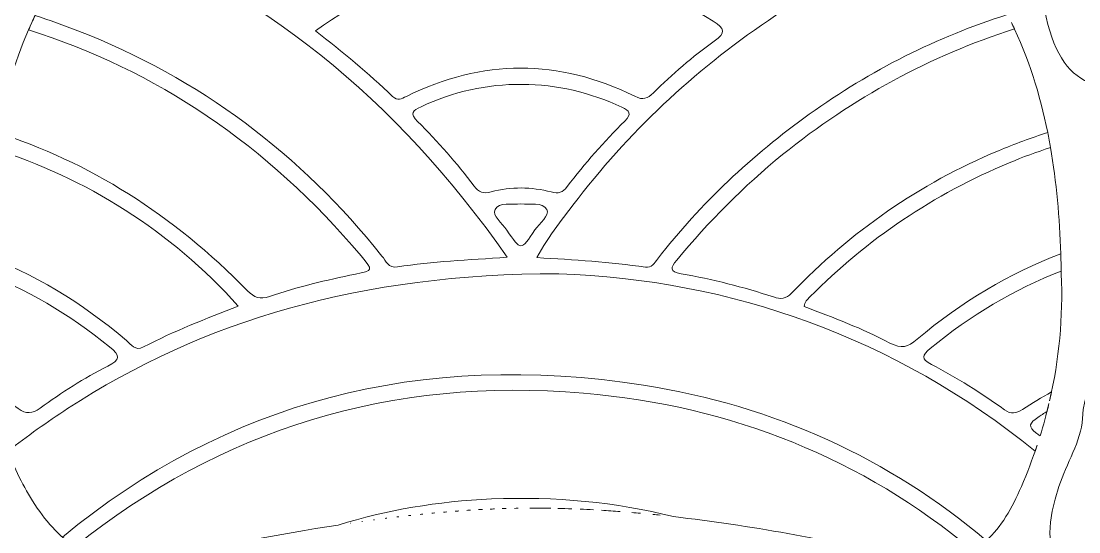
# Model space of a CAD drawing. Extents: x 55 to 1944, y -876 to -124.
# Drawn here: x 195.1 to 339.9, y -484.8 to -414.8 of the extents above; entities that cross this region are included whole.
import ezdxf

# ---------------------------------------------------------------- set-up
doc = ezdxf.new("R2010")
doc.units = 0
doc.header["$MEASUREMENT"] = 0
doc.layers.add('Layer 1', color=7, linetype='Continuous')

# ---------------------------------------------------------------- blocks, each defined once
blk = doc.blocks.new('block 11')
at = {"layer": 'Layer 1', "lineweight": 0}
for points, knots in [([(465.53, -681.74), (455.74, -673.7), (446.63, -664.88), (438.68, -654.95), (433.9, -648.98), (430.92, -643.22), (430.31, -634.54), (427.75, -597.98), (419.68, -562.52), (403.13, -529.38), (397.91, -518.92), (391.98, -509.37), (380.36, -505.09), (369.39, -501.05), (358.79, -495.9), (346.98, -494.41), (336.99, -493.14), (333.99, -488.15), (337.19, -478.57), (338.24, -475.44), (340.22, -472.41), (340.42, -469.25), (340.84, -462.43), (344.61, -460.64), (350.66, -459.22), (374.25, -453.65), (392.23, -442.5), (401.7, -417.59), (413.73, -385.99), (421.8, -353.85), (424.43, -320.38), (424.96, -313.62), (426.73, -308.55), (430.48, -303.45), (439.48, -291.22), (450.22, -280.65), (461.83, -271.01), (466.47, -267.16), (465.74, -264.51), (461.76, -261.01), (453.74, -253.96), (444.7, -253.21), (436.88, -260.48), (415.19, -280.64), (399.55, -304.06), (399.09, -335.07), (399.04, -338.39), (398.92, -341.71), (398.72, -345.01), (397.28, -368.58), (393.46, -391.66), (385.38, -413.96), (383.68, -418.65), (381.35, -420.61), (376.21, -420.28), (368.38, -419.77), (360.3, -419.82), (352.89, -422.31), (343.31, -425.52), (337.3, -424.47), (335.26, -413.28), (334.66, -409.94), (332.41, -406.45), (329.96, -403.96), (322.06, -395.92), (317.16, -386.96), (313.03, -376.07), (309.01, -365.47), (303.76, -355.11), (300.65, -343.95), (300.09, -341.96), (299.09, -339.97), (297.85, -338.32), (295.63, -335.37), (295.74, -333.13), (298.66, -330.71), (310.87, -320.58), (318.38, -307.37), (325.81, -293.43), (341.71, -263.57), (357.48, -233.87), (365.12, -200.58), (369.74, -180.45), (371.11, -160.08), (370.04, -139.51), (369.94, -137.53), (370.46, -134.67), (367.63, -134.44), (364.86, -134.21), (364.77, -136.96), (364.4, -139), (364.23, -139.89), (364.2, -140.8), (364.01, -141.68), (351.55, -198.93), (337.78, -255.61), (297.25, -301.15), (292.68, -306.29), (289.02, -312.32), (285.43, -318.24), (282.91, -322.39), (280.33, -324.21), (275.26, -322.62), (267.33, -320.12), (259.2, -320.49), (251.16, -322.63), (248.58, -323.31), (245.75, -324.56), (244.01, -321.24), (234.85, -303.72), (218.42, -291.67), (209.01, -274.27), (186.45, -232.56), (171.11, -188.42), (163.15, -141.68), (162.69, -139), (163.39, -134.38), (159.53, -134.51), (155.5, -134.64), (156.76, -139.1), (156.64, -141.83), (156.03, -156.32), (156.86, -170.73), (159.06, -185.09), (164.97, -223.62), (181.05, -258.18), (200.68, -291.26), (206.59, -301.22), (208.13, -313.66), (218.74, -321.07), (228.07, -327.59), (234.16, -335.32), (225.61, -347.57), (222.42, -352.15), (224.12, -360.23), (220.81, -364.61), (215.15, -372.09), (210.37, -379.26), (210.68, -388.93), (210.76, -391.48), (208.88, -392.49), (207.13, -393.71), (197.81, -400.22), (192.21, -409.46), (189.13, -420.07), (187.83, -424.52), (186.1, -425.01), (182.2, -423.91), (172.28, -421.12), (162.09, -419.7), (151.81, -420.29), (145.98, -420.63), (143.45, -418.5), (141.49, -413.07), (132.82, -388.98), (129.17, -363.99), (128.1, -338.64), (127.47, -323.53), (126.17, -309.38), (117.4, -295.91), (109.78, -284.21), (102.61, -272.55), (91.74, -263.6), (83.08, -256.47), (77.35, -256.31), (68.32, -262.63), (62.83, -266.47), (61.05, -269.74), (67.45, -274.93), (79.41, -284.63), (90.24, -295.58), (99.05, -308.33), (100.67, -310.69), (102.46, -312.79), (102.67, -316.25), (104.83, -352.29), (113.4, -386.65), (126.75, -420.35), (135.23, -441.78), (150.81, -451.54), (170.72, -457.82), (173.87, -458.82), (177.15, -459.42), (180.37, -460.21), (182.1, -460.63), (184.33, -460.64), (184.91, -462.62), (187.02, -469.79), (189.35, -476.95), (190.7, -484.28), (192.07, -491.73), (187.28, -493.29), (180.71, -494.58), (155.9, -499.48), (133.61, -506.28), (121.87, -533.76), (107.67, -567.01), (99.68, -601.11), (96.64, -636.69), (96.23, -641.45), (95.38, -645.26), (92.7, -649.03), (83.55, -661.93), (72.23, -672.73), (60.49, -683.15), (58.37, -685.03), (55.27, -686.5), (57.64, -690.48), (62.13, -698.05), (75.86, -700.96), (82.91, -695.6), (90.9, -689.54), (98.24, -682.67), (103.4, -674.11), (113.67, -657.07), (122.6, -640.05), (122.3, -618.65), (121.94, -592.74), (126.35, -567.02), (135.64, -542.48), (136.87, -539.22), (137.29, -535.42), (142.46, -535.6), (156.73, -536.11), (170.64, -533.47), (185.48, -529.54), (185.11, -534.46), (184.89, -538.04), (184.58, -541.61), (181.96, -571.96), (180.01, -602.36), (181.05, -632.81), (181.33, -641), (178.66, -643.9), (171.42, -646.74), (149.11, -655.49), (129.94, -666.7), (124.03, -693.71), (116.49, -728.24), (112.78, -762.73), (116.66, -797.77), (117.42, -804.62), (116.08, -809.88), (113.34, -815.5), (106.82, -828.88), (97.93, -840.65), (88.65, -852.16), (86.7, -854.58), (83.44, -856.71), (86.76, -860.6), (92.49, -867.31), (106.38, -867.72), (112.56, -861.12), (124.84, -848.02), (133.11, -832.6), (135.6, -814.93), (136.5, -808.58), (143.82, -805.31), (141.42, -797.89), (139.69, -792.53), (139.53, -786.63), (138.89, -780.94), (135.86, -754.21), (134.28, -727.5), (139.11, -700.76), (140.16, -694.93), (141.97, -691.85), (148.53, -691.31), (156.91, -690.62), (165, -687.84), (172.88, -684.76), (183.61, -680.57), (183.63, -680.61), (185.06, -692), (185.14, -692.6), (185.16, -693.2), (185.26, -693.8), (188.81, -716.51), (193.62, -738.88), (205.51, -758.96), (215.02, -775.02), (228.11, -786.7), (247.47, -788.42), (258.2, -789.37), (269.14, -789.2), (279.9, -788.4), (294.16, -787.34), (305.43, -779.98), (314.49, -769.14), (321.33, -760.95), (326.14, -751.6), (329.98, -741.72), (336.68, -724.47), (340.68, -706.54), (342.47, -688.2), (343.17, -681.02), (345.19, -680.5), (351.14, -683.36), (360.13, -687.68), (369.77, -690.56), (379.7, -691.5), (385.53, -692.05), (387.15, -694.93), (387.97, -700.03), (391.03, -719.16), (391.35, -738.3), (390.7, -757.69), (390.06, -776.56), (382.86, -795.01), (389.29, -814.53), (394.47, -830.24), (400.33, -845.04), (411.4, -857.46), (417.87, -864.73), (426.05, -865.99), (434.67, -861.19), (439.87, -858.29), (441.55, -855.43), (436.82, -850.12), (429, -841.35), (422.1, -831.79), (416.35, -821.48), (412.12, -813.9), (409.38, -807.04), (410.46, -796.96), (413.75, -766.36), (410.68, -735.83), (406.26, -705.17), (401.52, -672.36), (381.77, -655.9), (353.38, -645.64), (352.53, -645.33), (351.68, -644.96), (350.8, -644.79), (347.15, -644.1), (346.13, -641.89), (346.22, -638.31), (347.13, -603.92), (345.26, -569.62), (342.13, -535.39), (341.68, -530.55), (343.12, -529.52), (347.57, -530.85), (358.32, -534.06), (369.43, -535.92), (380.57, -535.46), (387.85, -535.16), (390.44, -538.19), (392.5, -544.38), (399.11, -564.24), (402.05, -584.69), (404.54, -605.4), (406.48, -621.6), (403.12, -638.24), (412.17, -654.08), (420.18, -668.09), (427.68, -681.87), (440.34, -692.21), (448.93, -699.23), (456.72, -699.25), (465.19, -692.38), (469.54, -688.84), (470.66, -685.95), (465.53, -681.74)], [0, 0, 0, 0, 1, 1, 1, 2, 2, 2, 3, 3, 3, 4, 4, 4, 5, 5, 5, 6, 6, 6, 7, 7, 7, 8, 8, 8, 9, 9, 9, 10, 10, 10, 11, 11, 11, 12, 12, 12, 13, 13, 13, 14, 14, 14, 15, 15, 15, 16, 16, 16, 17, 17, 17, 18, 18, 18, 19, 19, 19, 20, 20, 20, 21, 21, 21, 22, 22, 22, 23, 23, 23, 24, 24, 24, 25, 25, 25, 26, 26, 26, 27, 27, 27, 28, 28, 28, 29, 29, 29, 30, 30, 30, 31, 31, 31, 32, 32, 32, 33, 33, 33, 34, 34, 34, 35, 35, 35, 36, 36, 36, 37, 37, 37, 38, 38, 38, 39, 39, 39, 40, 40, 40, 41, 41, 41, 42, 42, 42, 43, 43, 43, 44, 44, 44, 45, 45, 45, 46, 46, 46, 47, 47, 47, 48, 48, 48, 49, 49, 49, 50, 50, 50, 51, 51, 51, 52, 52, 52, 53, 53, 53, 54, 54, 54, 55, 55, 55, 56, 56, 56, 57, 57, 57, 58, 58, 58, 59, 59, 59, 60, 60, 60, 61, 61, 61, 62, 62, 62, 63, 63, 63, 64, 64, 64, 65, 65, 65, 66, 66, 66, 67, 67, 67, 68, 68, 68, 69, 69, 69, 70, 70, 70, 71, 71, 71, 72, 72, 72, 73, 73, 73, 74, 74, 74, 75, 75, 75, 76, 76, 76, 77, 77, 77, 78, 78, 78, 79, 79, 79, 80, 80, 80, 81, 81, 81, 82, 82, 82, 83, 83, 83, 84, 84, 84, 85, 85, 85, 86, 86, 86, 87, 87, 87, 88, 88, 88, 89, 89, 89, 90, 90, 90, 91, 91, 91, 92, 92, 92, 93, 93, 93, 94, 94, 94, 95, 95, 95, 96, 96, 96, 97, 97, 97, 98, 98, 98, 99, 99, 99, 100, 100, 100, 101, 101, 101, 102, 102, 102, 103, 103, 103, 104, 104, 104, 105, 105, 105, 106, 106, 106, 107, 107, 107, 108, 108, 108, 109, 109, 109, 110, 110, 110, 111, 111, 111, 112, 112, 112, 113, 113, 113, 114, 114, 114, 115, 115, 115, 116, 116, 116, 117, 117, 117, 118, 118, 118, 119, 119, 119, 120, 120, 120, 121, 121, 121, 121]), ([(204.96, -402.22), (204.99, -402.19), (205.01, -402.16), (205.04, -402.14), (227.62, -410.17), (246.4, -425.35), (261.64, -447.16), (256.22, -447.55), (251.38, -447.76), (246.6, -448.5), (245.38, -448.69), (245.03, -447.68), (244.48, -447), (233.33, -433.03), (219.5, -422.64), (202.85, -416.14), (200.89, -415.38), (198.94, -414.68), (196.98, -414.04), (196.67, -414.69), (196.37, -415.35), (196.08, -416.02), (198.46, -410.56), (201.43, -405.8), (204.96, -402.22)], [0, 0, 0, 0, 1, 1, 1, 2, 2, 2, 3, 3, 3, 4, 4, 4, 5, 5, 5, 6, 6, 6, 7, 7, 7, 8, 8, 8, 8]), ([(330.15, -413.92), (320.48, -416.99), (311.42, -421.55), (303.01, -427.58), (295.16, -433.2), (288.17, -439.77), (282.22, -447.41), (281.79, -447.96), (281.45, -448.66), (280.56, -448.53), (275.72, -447.81), (270.83, -447.52), (265.68, -447.22), (267.4, -444.13), (269.39, -441.63), (271.34, -439.11), (278.98, -429.28), (288.03, -420.93), (298.39, -414.07), (305.75, -409.19), (313.63, -405.12), (321.98, -402.2), (321.87, -402.09), (321.78, -401.98), (321.68, -401.87), (321.5, -401.68), (321.32, -401.5), (321.15, -401.32), (321.32, -401.5), (321.5, -401.68), (321.68, -401.87), (325.2, -405.65), (327.98, -409.68), (330.15, -413.92)], [0, 0, 0, 0, 1, 1, 1, 2, 2, 2, 3, 3, 3, 4, 4, 4, 5, 5, 5, 6, 6, 6, 7, 7, 7, 8, 8, 8, 9, 9, 9, 10, 10, 10, 11, 11, 11, 11]), ([(254.4, -407.91), (254.58, -407.88), (254.76, -407.85), (254.94, -407.82), (254.94, -407.82), (254.94, -407.81), (254.94, -407.81), (261.25, -408.35), (267.56, -408.3), (273.87, -407.66), (273.33, -407.71), (272.78, -407.76), (272.24, -407.81), (278.34, -408.94), (284.21, -411.29), (289.85, -414.84), (291.41, -415.81), (291.63, -416.42), (289.97, -417.58), (286.99, -419.68), (284.27, -422.11), (281.66, -424.64), (280.85, -425.43), (280.25, -425.7), (279.1, -425.12), (268.69, -419.94), (258.25, -419.99), (247.83, -425.13), (247.18, -425.45), (246.64, -425.83), (245.93, -425.13), (242.66, -421.96), (239.13, -419.08), (235.37, -416.16), (241.21, -411.89), (247.52, -409.19), (254.4, -407.91)], [0, 0, 0, 0, 1, 1, 1, 2, 2, 2, 3, 3, 3, 4, 4, 4, 5, 5, 5, 6, 6, 6, 7, 7, 7, 8, 8, 8, 9, 9, 9, 10, 10, 10, 11, 11, 11, 12, 12, 12, 12]), ([(335.66, -430.09), (333.39, -430.82), (331.13, -431.65), (328.9, -432.58), (318.05, -437.12), (308.69, -443.65), (300.59, -452.09), (299.8, -452.91), (299.07, -452.93), (298.11, -452.61), (293.97, -451.26), (289.76, -450.17), (285.47, -449.42), (283.8, -449.12), (284, -448.6), (284.85, -447.57), (289.24, -442.3), (294.01, -437.43), (299.35, -433.11), (309, -425.32), (319.59, -419.57), (331.11, -415.89), (330.97, -415.6), (330.83, -415.3), (330.69, -415.01), (333.02, -419.81), (334.61, -424.86), (335.66, -430.09)], [0, 0, 0, 0, 1, 1, 1, 2, 2, 2, 3, 3, 3, 4, 4, 4, 5, 5, 5, 6, 6, 6, 7, 7, 7, 8, 8, 8, 9, 9, 9, 9]), ([(224.78, -453.87), (220.37, -455.59), (216, -457.28), (211.84, -459.46), (210.67, -460.07), (210.14, -459.11), (209.48, -458.56), (203.41, -453.4), (196.75, -449.38), (189.48, -446.68), (189.87, -435.98), (192.16, -425.05), (196.08, -416.02), (213.49, -421.49), (228.73, -431.7), (241.64, -446.98), (243.32, -448.97), (243.3, -449), (240.85, -449.49), (236.87, -450.3), (232.91, -451.23), (229.06, -452.55), (227.79, -452.99), (227, -452.7), (226.08, -451.76), (215.84, -441.31), (204.33, -434.08), (191.61, -430.03), (191.45, -430.76), (191.29, -431.49), (191.15, -432.23), (203.89, -436.3), (215.62, -443.53), (224.78, -453.87)], [0, 0, 0, 0, 1, 1, 1, 2, 2, 2, 3, 3, 3, 4, 4, 4, 5, 5, 5, 6, 6, 6, 7, 7, 7, 8, 8, 8, 9, 9, 9, 10, 10, 10, 11, 11, 11, 11]), ([(249.83, -426.54), (254.24, -424.51), (258.83, -423.42), (263.69, -423.5), (268.47, -423.47), (272.99, -424.6), (277.32, -426.6), (278.43, -427.11), (278.73, -427.51), (277.73, -428.51), (274.91, -431.33), (272.26, -434.32), (269.85, -437.5), (269.23, -438.33), (268.63, -438.48), (267.67, -438.23), (264.94, -437.51), (262.17, -437.49), (259.44, -438.21), (258.39, -438.49), (257.75, -438.29), (257.09, -437.41), (254.73, -434.28), (252.16, -431.32), (249.37, -428.57), (248.25, -427.46), (248.66, -427.08), (249.83, -426.54)], [0, 0, 0, 0, 1, 1, 1, 2, 2, 2, 3, 3, 3, 4, 4, 4, 5, 5, 5, 6, 6, 6, 7, 7, 7, 8, 8, 8, 9, 9, 9, 9]), ([(336.04, -432.13), (335.92, -431.45), (335.8, -430.77), (335.66, -430.09), (335.8, -430.77), (335.92, -431.45), (336.04, -432.13)], [0, 0, 0, 0, 1, 1, 1, 2, 2, 2, 2]), ([(302.31, -453.93), (302.34, -453.26), (302.75, -452.96), (303.1, -452.61), (310.96, -444.65), (320.04, -438.55), (330.39, -434.23), (332.26, -433.45), (334.14, -432.76), (336.04, -432.13), (336.87, -436.88), (337.29, -441.75), (337.45, -446.71), (330.42, -449.36), (323.86, -453.27), (317.78, -458.41), (316.52, -459.47), (315.61, -459.76), (314.06, -458.93), (310.29, -456.92), (306.27, -455.44), (302.31, -453.93)], [0, 0, 0, 0, 1, 1, 1, 2, 2, 2, 3, 3, 3, 4, 4, 4, 5, 5, 5, 6, 6, 6, 7, 7, 7, 7]), ([(259.97, -440.65), (260.55, -439.57), (262.25, -440), (263.52, -439.87), (264.74, -440.02), (266.45, -439.53), (267.05, -440.64), (267.5, -441.48), (266.05, -442.51), (265.43, -443.43), (263.53, -446.3), (263.48, -446.3), (261.58, -443.45), (260.96, -442.52), (259.53, -441.45), (259.97, -440.65)], [0, 0, 0, 0, 1, 1, 1, 2, 2, 2, 3, 3, 3, 4, 4, 4, 5, 5, 5, 5]), ([(337.45, -446.71), (337.48, -447.49), (337.5, -448.28), (337.51, -449.07), (337.5, -448.28), (337.48, -447.49), (337.45, -446.71)], [0, 0, 0, 0, 1, 1, 1, 2, 2, 2, 2]), ([(189.42, -449.05), (195.71, -451.48), (201.63, -454.93), (207.17, -459.44), (208.71, -460.69), (208.67, -461.22), (206.92, -462.1), (203.66, -463.73), (200.61, -465.73), (197.65, -467.84), (196.56, -468.62), (195.8, -468.68), (194.65, -467.9), (193.43, -467.07), (192.19, -466.31), (190.93, -465.59), (191.03, -466.06), (191.13, -466.52), (191.24, -466.98), (189.95, -461.43), (189.36, -455.31), (189.42, -449.05)], [0, 0, 0, 0, 1, 1, 1, 2, 2, 2, 3, 3, 3, 4, 4, 4, 5, 5, 5, 6, 6, 6, 7, 7, 7, 7]), ([(268.69, -449.43), (292.31, -450.25), (314.75, -458.17), (333.94, -473.72), (334.03, -473.46), (334.12, -473.19), (334.21, -472.93), (333.57, -474.83), (332.86, -476.71), (332.06, -478.57), (330.77, -481.55), (329.31, -484.16), (327.25, -485.97), (313.96, -474.77), (298.32, -467.52), (280.28, -464.7), (249.66, -459.91), (223.07, -467.03), (200.72, -485.5), (201.28, -485.98), (201.85, -486.41), (202.45, -486.79), (200.21, -485.39), (198.34, -483.27), (196.62, -480.54), (195.14, -478.2), (193.9, -475.55), (192.89, -472.69), (193.02, -473.04), (193.14, -473.39), (193.28, -473.74), (195.89, -471.69), (198.61, -469.74), (201.43, -467.91), (220, -455.83), (241.46, -449.44), (268.69, -449.43)], [0, 0, 0, 0, 1, 1, 1, 2, 2, 2, 3, 3, 3, 4, 4, 4, 5, 5, 5, 6, 6, 6, 7, 7, 7, 8, 8, 8, 9, 9, 9, 10, 10, 10, 11, 11, 11, 12, 12, 12, 12]), ([(335.92, -466.83), (336.01, -466.43), (336.1, -466.03), (336.18, -465.63), (334.86, -466.37), (333.53, -467.16), (332.2, -468.01), (331.32, -468.57), (330.67, -468.74), (329.73, -468.06), (326.55, -465.76), (323.22, -463.68), (319.74, -461.85), (318.28, -461.09), (318.44, -460.6), (319.56, -459.68), (325.11, -455.11), (331.09, -451.57), (337.51, -449.07), (337.52, -449.2), (337.52, -449.33), (337.52, -449.46), (337.78, -455.39), (337.22, -461.2), (335.92, -466.83)], [0, 0, 0, 0, 1, 1, 1, 2, 2, 2, 3, 3, 3, 4, 4, 4, 5, 5, 5, 6, 6, 6, 7, 7, 7, 8, 8, 8, 8]), ([(315.53, -488.07), (305.3, -485.88), (294.88, -483.9), (284.43, -482.71), (276.57, -480.73), (268.25, -479.91), (259.48, -480.29), (252.12, -480.61), (245.13, -481.81), (238.5, -483.86), (238.5, -483.86), (238.5, -483.86), (238.5, -483.86), (230.24, -485.13), (222, -486.75), (213.83, -488.31), (209.02, -489.22), (205.41, -488.63), (202.46, -486.79), (222.43, -470.77), (245.66, -463.53), (272.07, -465.79), (292.55, -467.54), (310.32, -474.83), (325.35, -487.29), (322.94, -488.58), (319.81, -488.98), (315.53, -488.07)], [0, 0, 0, 0, 1, 1, 1, 2, 2, 2, 3, 3, 3, 4, 4, 4, 5, 5, 5, 6, 6, 6, 7, 7, 7, 8, 8, 8, 9, 9, 9, 9]), ([(334.32, -469.11), (334.73, -468.83), (335.15, -468.56), (335.57, -468.29), (335.66, -467.93), (335.75, -467.57), (335.83, -467.2), (335.48, -468.7), (335.08, -470.18), (334.62, -471.65), (334.62, -471.65), (334.62, -471.65), (334.62, -471.65), (334.47, -471.54), (334.33, -471.43), (334.18, -471.33), (332.82, -470.33), (333.2, -469.9), (334.32, -469.11)], [0, 0, 0, 0, 1, 1, 1, 2, 2, 2, 3, 3, 3, 4, 4, 4, 5, 5, 5, 6, 6, 6, 6]), ([(250.08, -482.36), (249.96, -482.37), (249.83, -482.38), (249.71, -482.4), (249.83, -482.38), (249.96, -482.37), (250.08, -482.36)], [0, 0, 0, 0, 1, 1, 1, 2, 2, 2, 2]), ([(251.73, -482.2), (251.58, -482.21), (251.44, -482.22), (251.3, -482.24), (251.44, -482.22), (251.58, -482.21), (251.73, -482.2)], [0, 0, 0, 0, 1, 1, 1, 2, 2, 2, 2]), ([(252.9, -482.09), (253.05, -482.08), (253.21, -482.07), (253.36, -482.05), (253.21, -482.07), (253.05, -482.08), (252.9, -482.09)], [0, 0, 0, 0, 1, 1, 1, 2, 2, 2, 2]), ([(254.5, -481.96), (254.66, -481.95), (254.83, -481.94), (255, -481.93), (254.83, -481.94), (254.66, -481.95), (254.5, -481.96)], [0, 0, 0, 0, 1, 1, 1, 2, 2, 2, 2]), ([(256.1, -481.85), (256.28, -481.84), (256.45, -481.83), (256.63, -481.82), (256.45, -481.83), (256.28, -481.84), (256.1, -481.85)], [0, 0, 0, 0, 1, 1, 1, 2, 2, 2, 2]), ([(257.7, -481.75), (257.88, -481.74), (258.07, -481.73), (258.26, -481.72), (258.07, -481.73), (257.88, -481.74), (257.7, -481.75)], [0, 0, 0, 0, 1, 1, 1, 2, 2, 2, 2]), ([(259.31, -481.67), (259.5, -481.67), (259.69, -481.66), (259.89, -481.65), (259.69, -481.66), (259.5, -481.67), (259.31, -481.67)], [0, 0, 0, 0, 1, 1, 1, 2, 2, 2, 2]), ([(260.95, -481.61), (261.14, -481.61), (261.32, -481.6), (261.51, -481.59), (261.32, -481.6), (261.14, -481.61), (260.95, -481.61)], [0, 0, 0, 0, 1, 1, 1, 2, 2, 2, 2]), ([(262.64, -481.57), (262.8, -481.56), (262.97, -481.56), (263.13, -481.56), (262.97, -481.56), (262.8, -481.56), (262.64, -481.57)], [0, 0, 0, 0, 1, 1, 1, 2, 2, 2, 2]), ([(264.75, -481.54), (264.75, -481.54), (264.75, -481.54), (264.75, -481.54), (265.7, -481.54), (266.66, -481.55), (267.62, -481.56), (266.66, -481.55), (265.7, -481.54), (264.75, -481.54)], [0, 0, 0, 0, 1, 1, 1, 2, 2, 2, 3, 3, 3, 3]), ([(268.57, -481.58), (269.21, -481.6), (269.86, -481.62), (270.5, -481.64), (269.86, -481.62), (269.21, -481.6), (268.57, -481.58)], [0, 0, 0, 0, 1, 1, 1, 2, 2, 2, 2]), ([(271.61, -481.68), (272.23, -481.71), (272.84, -481.74), (273.46, -481.77), (272.84, -481.74), (272.23, -481.71), (271.61, -481.68)], [0, 0, 0, 0, 1, 1, 1, 2, 2, 2, 2]), ([(274.54, -481.83), (275.4, -481.88), (276.26, -481.94), (277.12, -482.01), (276.26, -481.94), (275.4, -481.88), (274.54, -481.83)], [0, 0, 0, 0, 1, 1, 1, 2, 2, 2, 2]), ([(278.69, -482.14), (279.09, -482.17), (279.49, -482.21), (279.88, -482.24), (279.49, -482.21), (279.09, -482.17), (278.69, -482.14)], [0, 0, 0, 0, 1, 1, 1, 2, 2, 2, 2]), ([(240.16, -483.61), (240.14, -483.61), (240.13, -483.61), (240.11, -483.61), (240.13, -483.61), (240.14, -483.61), (240.16, -483.61)], [0, 0, 0, 0, 1, 1, 1, 2, 2, 2, 2]), ([(241.83, -483.37), (241.79, -483.37), (241.75, -483.38), (241.71, -483.38), (241.75, -483.38), (241.79, -483.37), (241.83, -483.37)], [0, 0, 0, 0, 1, 1, 1, 2, 2, 2, 2]), ([(243.48, -483.14), (243.43, -483.15), (243.37, -483.15), (243.32, -483.16), (243.37, -483.15), (243.43, -483.15), (243.48, -483.14)], [0, 0, 0, 0, 1, 1, 1, 2, 2, 2, 2]), ([(245.14, -482.92), (245.06, -482.93), (244.99, -482.94), (244.92, -482.95), (244.99, -482.94), (245.06, -482.93), (245.14, -482.92)], [0, 0, 0, 0, 1, 1, 1, 2, 2, 2, 2]), ([(246.79, -482.72), (246.7, -482.73), (246.61, -482.74), (246.52, -482.75), (246.61, -482.74), (246.7, -482.73), (246.79, -482.72)], [0, 0, 0, 0, 1, 1, 1, 2, 2, 2, 2]), ([(248.44, -482.53), (248.33, -482.54), (248.22, -482.56), (248.12, -482.57), (248.22, -482.56), (248.33, -482.54), (248.44, -482.53)], [0, 0, 0, 0, 1, 1, 1, 2, 2, 2, 2]), ([(281.6, -482.41), (281.93, -482.44), (282.25, -482.47), (282.57, -482.51), (282.25, -482.47), (281.93, -482.44), (281.6, -482.41)], [0, 0, 0, 0, 1, 1, 1, 2, 2, 2, 2])]:
    blk.add_open_spline(points, degree=3, knots=knots, dxfattribs=at)
blk = doc.blocks.new('block 10')
at = {"layer": 'Layer 1'}
blk.add_blockref('block 11', (0, 0), dxfattribs=at)

msp = doc.modelspace()

# ---------------------------------------------------------------- block references
at = {"layer": 'Layer 1'}
msp.add_blockref('block 10', (0, 0), dxfattribs=at)

doc.saveas('drawing.dxf')
